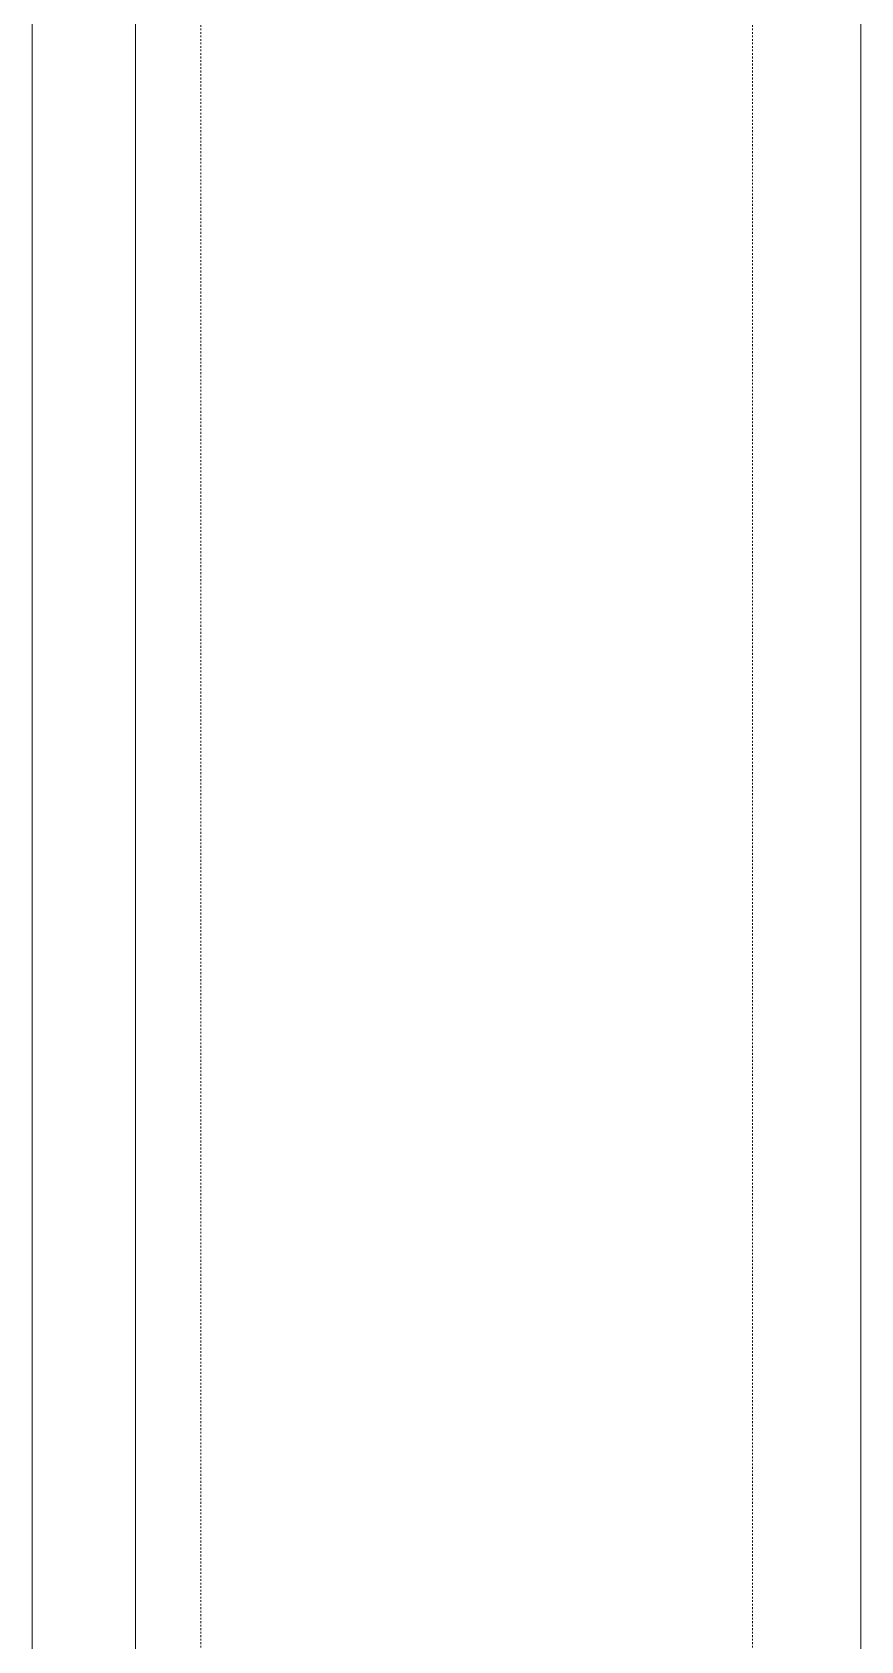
# Model space of a CAD drawing. Header units: inches. Extents: x -4450 to -273, y 9564 to 12971.
# Drawn here: x -4123.3 to -4064.2, y 10631 to 10745.6 of the extents above; entities that cross this region are included whole.
import ezdxf

# ---------------------------------------------------------------- set-up
doc = ezdxf.new("R2010")
doc.units = ezdxf.units.IN
doc.header["$MEASUREMENT"] = 0
doc.linetypes.add('Aligning Line 1_8_', pattern=[0.25, 0.125, -0.125])
for name, color, linetype, lineweight in [('0-1', 7, 'Continuous', 5), ('0-3', 7, 'Continuous', 9), ('C-PRKG-1', 7, 'Continuous', 9), ('C-TOPO', 7, 'Continuous', 9), ('G-ANNO-SYMB', 111, 'Aligning Line 1_8_', 9), ('G-ANNO-SYMB-2', 147, 'Aligning Line 1_8_', 9)]:
    doc.layers.add(name, color=color, linetype=linetype, lineweight=lineweight)

# ---------------------------------------------------------------- blocks, each defined once
blk = doc.blocks.new('Parking_Stall_Multiple2 - street parking-1330739-FLOOR PLAN - ROOF')
at = {"layer": 'C-PRKG-1'}
blk.add_line((0, -480), (0, -723), dxfattribs=at)
blk = doc.blocks.new('CTR  - Topography_rvt-1-FLOOR PLAN - ROOF')
at = {"layer": 'C-TOPO'}
for p, q in [((-4115.91, 10841.26), (-4115.91, 10555.61)), ((-4115.91, 10555.61), (-4115.91, 10841.26)), ((-4064.23, 10627.86), (-4064.23, 10832.08)), ((-4064.23, 10832.08), (-4064.23, 10627.86))]:
    blk.add_line(p, q, dxfattribs=at)
at = {"layer": '0-3', "rotation": 180}
blk.add_blockref('Parking_Stall_Multiple2 - street parking-1330739-FLOOR PLAN - ROOF', (-4123.27, 10030.18), dxfattribs=at)
blk = doc.blocks.new('CTR - 1st Phase - Common Walls_rvt-1-FLOOR PLAN - ROOF')
at = {"layer": 'G-ANNO-SYMB-2'}
blk.add_line((-4111.25, 9706.24), (-4111.25, 12363.34), dxfattribs=at)

msp = doc.modelspace()

# ---------------------------------------------------------------- linework, layer by layer
at = {"layer": 'G-ANNO-SYMB'}
msp.add_line((-4071.96, 9706.24), (-4071.96, 12461.73), dxfattribs=at)

# ---------------------------------------------------------------- block references
at = {"layer": '0-1'}
for name in ['CTR  - Topography_rvt-1-FLOOR PLAN - ROOF', 'CTR - 1st Phase - Common Walls_rvt-1-FLOOR PLAN - ROOF']:
    msp.add_blockref(name, (0, 0), dxfattribs=at)

doc.saveas('drawing.dxf')
